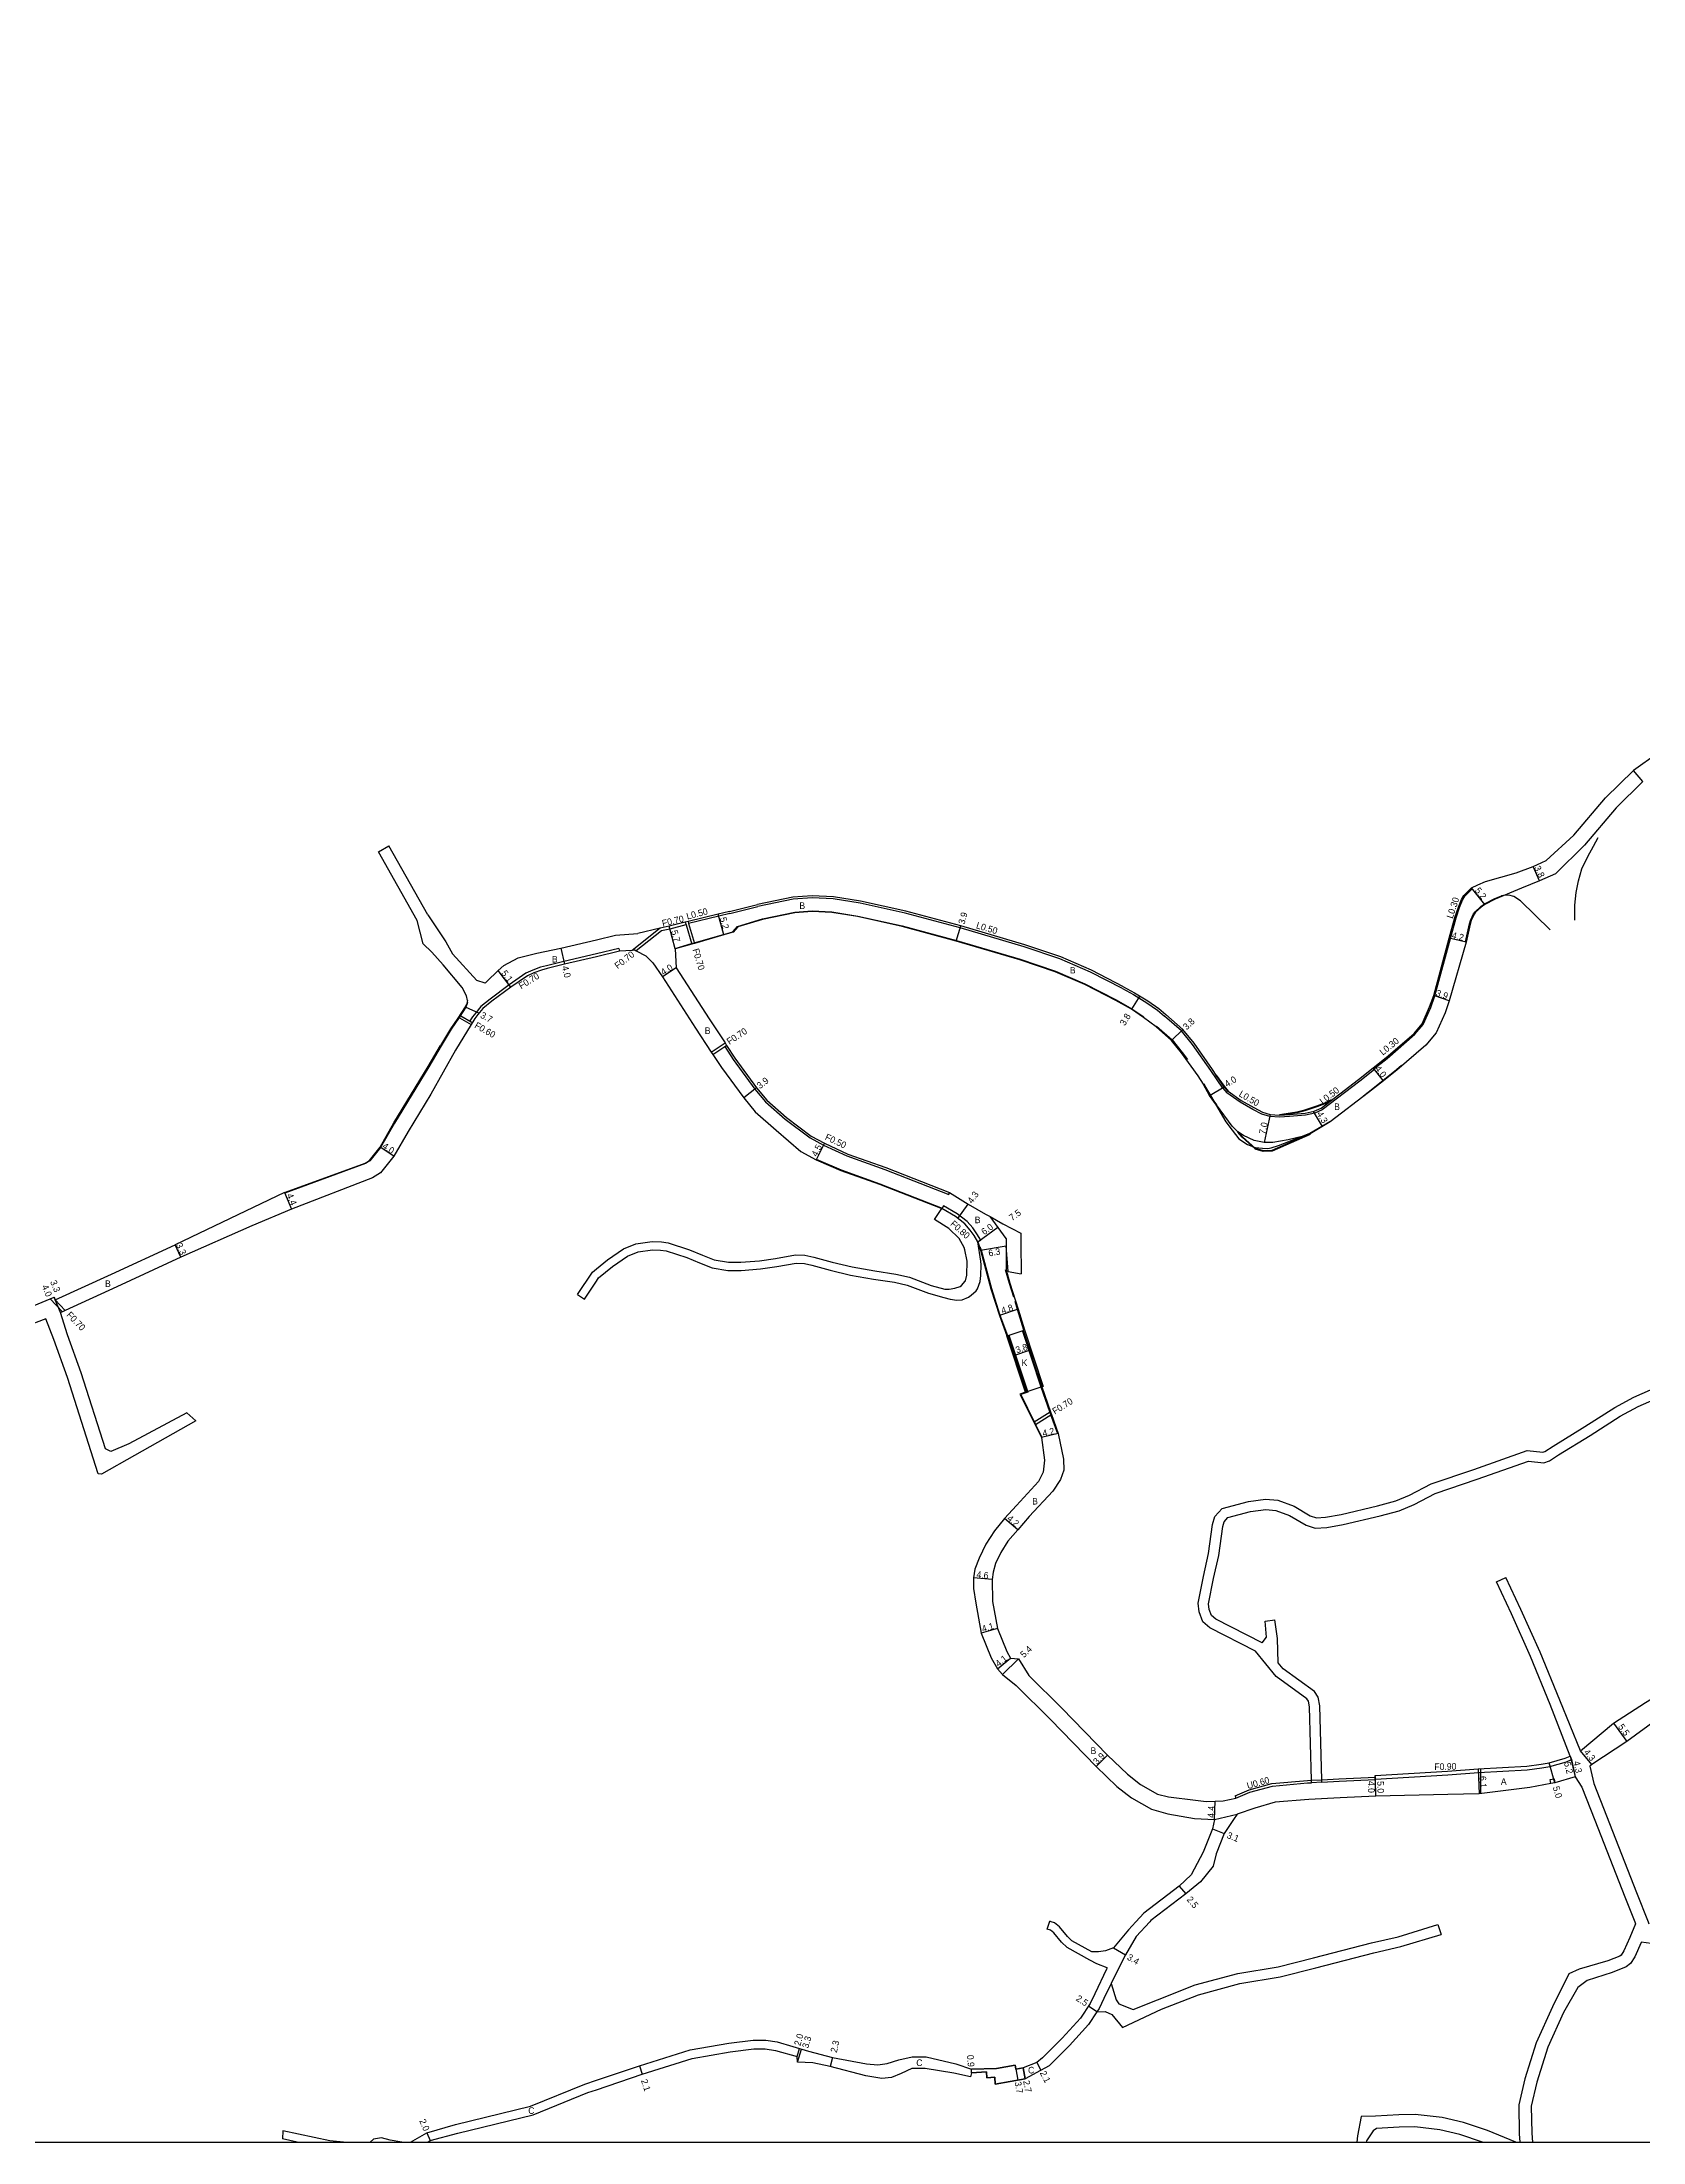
# Model space of a CAD drawing. Header units: metres. Extents: x -24000 to -21600, y -102000 to -99000.
# Drawn here: x -22817 to -22429, y -102000 to -101491 of the extents above; entities that cross this region are included whole.
import ezdxf

# ---------------------------------------------------------------- set-up
doc = ezdxf.new("R2010")
doc.units = ezdxf.units.M
doc.header["$LTSCALE"] = 2.5
for name, color, linetype in [('側溝・桝', 7, 'Continuous'), ('図郭', 7, 'Continuous'), ('幅員', 7, 'Continuous'), ('歩道・分離帯・安全施設', 7, 'Continuous'), ('舗装', 7, 'Continuous'), ('道路', 7, 'Continuous')]:
    doc.layers.add(name, color=color, linetype=linetype)
doc.styles.get("Standard").update_dxf_attribs({"font": ''})
doc.styles.get('Standard').set_extended_font_data('@MS PGothic')

msp = doc.modelspace()

# ---------------------------------------------------------------- linework, layer by layer
at = {"layer": '側溝・桝'}
for points in [[(-22554.91, -101720.4), (-22562.7, -101716.42), (-22570.1, -101713.21), (-22578.81, -101710.3), (-22594.3, -101705.65), (-22607.6, -101702.14), (-22618.53, -101699.72), (-22625.05, -101698.67), (-22630.18, -101698.41), (-22634.81, -101698.75), (-22643.32, -101700.54)], [(-22494.02, -101739.86), (-22490.83, -101737.31), (-22484.06, -101731.48), (-22482.06, -101729.14), (-22480.22, -101724.95), (-22479.22, -101722.18), (-22475.49, -101708.26), (-22474.09, -101703.28), (-22473.26, -101700.78), (-22472.54, -101698.97), (-22471.99, -101698.02), (-22470.18, -101696.22), (-22470.36, -101695.97)], [(-22660.73, -101704.97), (-22660.76, -101704.97), (-22664.65, -101705.97), (-22666.67, -101706.44)], [(-22660.93, -101704.3), (-22660.73, -101704.97), (-22659.37, -101709.65)], [(-22660.25, -101704.12), (-22660.11, -101704.6), (-22658.7, -101709.46)], [(-22650.13, -101702.22), (-22652.81, -101702.86), (-22660.11, -101704.6)], [(-22650.13, -101702.22), (-22643.32, -101700.54)], [(-22677, -101710.65), (-22682.45, -101711.96)], [(-22677, -101710.65), (-22676.83, -101711.34)], [(-22666.98, -101705.79), (-22673.81, -101711.14)], [(-22666.67, -101706.44), (-22672.79, -101711.23)], [(-22682.45, -101711.96), (-22690.33, -101713.84), (-22694.58, -101714.85), (-22695.99, -101715.24), (-22697.87, -101715.95), (-22699.55, -101716.7), (-22703.59, -101719.51), (-22708.22, -101722.94)], [(-22554.91, -101720.4), (-22552.26, -101721.84), (-22549.08, -101723.82), (-22546.46, -101725.64), (-22544.76, -101727.08)], [(-22708.22, -101722.94), (-22710.45, -101724.74), (-22711.69, -101726.24), (-22712.52, -101727.22), (-22713.13, -101728.23)], [(-22715.9, -101727.34), (-22715.66, -101727.47), (-22712.83, -101729.09)], [(-22715.58, -101726.83), (-22715.34, -101726.97), (-22712.79, -101728.42), (-22712.52, -101728.57)], [(-22530.67, -101744.57), (-22533.57, -101740.27), (-22537.99, -101733.96), (-22540.66, -101730.67), (-22544.76, -101727.08)], [(-22654.64, -101735.78), (-22651.29, -101733.59)], [(-22654.26, -101736.36), (-22651.33, -101734.45), (-22650.91, -101734.18)], [(-22651.33, -101734.45), (-22649.3, -101737.56), (-22644.05, -101744.77), (-22641.48, -101747.82), (-22636.67, -101752.06), (-22630.66, -101756.58), (-22627.4, -101758.35), (-22621.75, -101760.98), (-22612.52, -101764.27), (-22597.06, -101770.3), (-22596.84, -101769.85)], [(-22494.21, -101739.63), (-22494.02, -101739.86), (-22493.89, -101740.02), (-22497.44, -101742.85), (-22506.53, -101749.79), (-22508.33, -101750.6), (-22510.58, -101751.06), (-22512.53, -101751.27), (-22514.45, -101751.44), (-22516.87, -101751.57), (-22519.23, -101751.39), (-22521.19, -101750.82), (-22523.39, -101749.7), (-22526.42, -101747.94), (-22529.66, -101745.67)], [(-22590, -101781.8), (-22589.31, -101781.4), (-22590.25, -101779.82), (-22591.22, -101778.43), (-22592.62, -101776.88), (-22595, -101774.97), (-22598.36, -101773.03), (-22598.76, -101773.72)], [(-22590, -101781.8), (-22590.92, -101780.25), (-22591.85, -101778.93), (-22593.17, -101777.46), (-22595.46, -101775.63), (-22598.76, -101773.72)], [(-22814.87, -101795.63), (-22811.89, -101798.73)], [(-22813.65, -101795.88), (-22811.22, -101798.42)], [(-22576.45, -101825.5), (-22576.32, -101825.42), (-22572.52, -101823.04), (-22572.39, -101822.96)], [(-22576.14, -101826.13), (-22576.01, -101826.05), (-22572.28, -101823.72), (-22572.15, -101823.64)], [(-22493.64, -101912.05), (-22476.13, -101911.01), (-22468.69, -101910.42), (-22456.85, -101909.8), (-22453.33, -101909.33), (-22451.34, -101909), (-22447.37, -101907.81), (-22446.13, -101907.3)], [(-22446.47, -101906.47), (-22446.13, -101907.3)], [(-22527.65, -101916.11), (-22524.27, -101914.67), (-22518.74, -101913.12), (-22510.12, -101912.36), (-22509.15, -101912.31)], [(-22509.15, -101912.31), (-22506.65, -101912.17)], [(-22506.64, -101912.77), (-22509.14, -101912.91)], [(-22506.65, -101912.17), (-22502.5, -101911.94), (-22493.65, -101911.55)], [(-22527.65, -101916.11), (-22527.48, -101916.69)]]:
    msp.add_lwpolyline(points, dxfattribs=at)
at = {"layer": '側溝・桝', "flags": 128}
msp.add_lwpolyline([(-22530.67, -101744.57), (-22529.66, -101745.67)], dxfattribs=at)
at = {"layer": '側溝・桝'}
msp.add_lwpolyline([(-22450.16, -101912.92), (-22451.14, -101913.09), (-22451.3, -101912.11), (-22450.32, -101911.94)], close=True, dxfattribs=at)
at = {"layer": '図郭'}
msp.add_lwpolyline([(-23200, -102000), (-22400, -102000), (-22400, -101400), (-23200, -101400)], close=True, dxfattribs=at)
at = {"layer": '幅員'}
for points in [[(-22428.8, -101670.23), (-22431.07, -101667.57)], [(-22453.85, -101694.29), (-22455.44, -101690.84)], [(-22467.09, -101700.02), (-22470.36, -101695.97)], [(-22663.33, -101710.79), (-22664.81, -101705.29)], [(-22651.61, -101707.4), (-22652.93, -101702.37)], [(-22595.24, -101708.91), (-22594.16, -101705.17)], [(-22691.1, -101710.63), (-22690.17, -101714.52)], [(-22471.68, -101709.12), (-22475.77, -101708.18)], [(-22663.12, -101715.39), (-22666.47, -101717.59)], [(-22703.18, -101720.08), (-22706.28, -101716.02)], [(-22714.25, -101724.79), (-22710.91, -101726.39)], [(-22550.78, -101722.18), (-22552.77, -101725.41)], [(-22475.81, -101723.34), (-22479.51, -101722.09)], [(-22543.04, -101732.95), (-22540.3, -101730.32)], [(-22491.71, -101742.75), (-22494.21, -101739.63)], [(-22643.66, -101744.46), (-22646.73, -101746.86)], [(-22530.28, -101744.26), (-22533.71, -101746.33)], [(-22519.14, -101750.89), (-22520.65, -101757.73)], [(-22508.71, -101750.16), (-22506.56, -101753.86)], [(-22731.59, -101761.06), (-22734.9, -101758.81)], [(-22627.18, -101757.91), (-22629.23, -101761.91)], [(-22758.06, -101769.84), (-22756.36, -101773.9)], [(-22594.85, -101776.13), (-22592.35, -101772.63)], [(-22590, -101781.8), (-22585.17, -101778.25)], [(-22783.17, -101785.51), (-22784.54, -101782.5)], [(-22589.34, -101783.85), (-22583.14, -101782.74)], [(-22812.38, -101798.93), (-22813.92, -101795.24)], [(-22812.38, -101798.93), (-22813.65, -101795.88)], [(-22580.22, -101798.13), (-22584.78, -101799.65)], [(-22581.06, -101809.28), (-22577.45, -101808.08)], [(-22570.52, -101828.28), (-22574.61, -101829.24)], [(-22580.35, -101851.59), (-22583.52, -101848.84)], [(-22586.52, -101863.67), (-22591.1, -101863.25)], [(-22585.25, -101875.5), (-22589.19, -101876.64)], [(-22585.26, -101885.26), (-22582.08, -101882.68)], [(-22584.05, -101886.64), (-22580.15, -101882.9)], [(-22435.93, -101898.44), (-22432.69, -101902.89)], [(-22561.3, -101908.97), (-22558.55, -101906.21)], [(-22450.16, -101912.92), (-22451.55, -101908.12)], [(-22446.47, -101906.47), (-22445.22, -101911.51)], [(-22446.13, -101907.3), (-22445.22, -101911.51)], [(-22441.2, -101908.47), (-22443.95, -101905.16)], [(-22493.53, -101916.15), (-22493.67, -101911.15)], [(-22493.53, -101916.15), (-22493.64, -101912.15)], [(-22468.75, -101909.52), (-22468.49, -101915.61)], [(-22532.66, -101921.81), (-22532.48, -101917.41)], [(-22533.17, -101924.05), (-22530.29, -101925.19)], [(-22541.21, -101937.96), (-22539.62, -101939.88)], [(-22557.14, -101952.92), (-22554.2, -101954.63)], [(-22561.13, -101968.41), (-22563.22, -101967.04)], [(-22633.8, -101979.28), (-22633.23, -101977.33)], [(-22633.71, -101980.63), (-22632.78, -101977.46)], [(-22625.26, -101979.49), (-22625.77, -101981.73)], [(-22672.02, -101981.56), (-22671.36, -101983.56)], [(-22591.51, -101983.23), (-22591.58, -101982.33)], [(-22580.96, -101981.34), (-22580.28, -101984.98)], [(-22578.52, -101984.65), (-22579.01, -101981.99)], [(-22575.69, -101980.76), (-22574.71, -101982.61)], [(-22723.54, -101997.8), (-22722.77, -101999.64)]]:
    msp.add_lwpolyline(points, dxfattribs=at)
at = {"layer": '歩道・分離帯・安全施設'}
for points in [[(-22445.32, -101703.82), (-22445.33, -101700.19), (-22444.99, -101697.1), (-22444.44, -101694.28), (-22443.58, -101691.35), (-22442.15, -101688.41), (-22440.79, -101685.86), (-22439.62, -101683.79)], [(-22471.83, -101709.09), (-22470.83, -101704.72), (-22470.57, -101703.88), (-22469.85, -101702.25), (-22469.48, -101701.77), (-22468.1, -101700.52), (-22467.17, -101699.89), (-22464.67, -101698.56), (-22463.11, -101697.91)], [(-22451.26, -101706.16), (-22458.47, -101699.16), (-22460.14, -101698.1), (-22461.32, -101697.79), (-22462.58, -101697.82), (-22463.11, -101697.91)], [(-22663.37, -101710.65), (-22659.42, -101709.51), (-22658.74, -101709.31), (-22651.64, -101707.26), (-22649.4, -101706.61), (-22648.3, -101705.32), (-22642.2, -101703.52), (-22634.37, -101701.88), (-22630.14, -101701.57), (-22625.37, -101701.81), (-22619.13, -101702.81), (-22608.35, -101705.21), (-22595.2, -101708.77), (-22579.76, -101713.3), (-22571.22, -101716.16), (-22564.04, -101719.27), (-22556.46, -101723.14), (-22552.69, -101725.28), (-22549.77, -101727.27)], [(-22713.71, -101723.77), (-22713.84, -101724.28), (-22714.12, -101724.87), (-22715.92, -101727.64), (-22717.66, -101730.22), (-22720.12, -101734.27)], [(-22546.72, -101729.55), (-22542.93, -101732.85), (-22540.5, -101735.87), (-22539.23, -101737.63)], [(-22720.12, -101734.27), (-22723.08, -101739.35), (-22731.39, -101753.05), (-22734.78, -101758.9), (-22737.36, -101762.17)], [(-22496.54, -101746.37), (-22495.38, -101745.49), (-22491.8, -101742.64), (-22488.56, -101740.05), (-22487.3, -101738.96)], [(-22535.31, -101743.48), (-22533.34, -101746.71), (-22531.28, -101750.34), (-22529.88, -101752.67), (-22528.37, -101754.69), (-22526.76, -101756.79), (-22524.69, -101758.23), (-22522.78, -101758.91), (-22521.04, -101759.12), (-22519.75, -101759.16), (-22518.88, -101758.97), (-22517.15, -101758.41), (-22512.36, -101756.6), (-22509.55, -101755.43)], [(-22509.55, -101755.43), (-22504.73, -101752.62)], [(-22737.36, -101762.17), (-22738.46, -101762.84), (-22758, -101769.98)], [(-22629.16, -101761.78), (-22623.14, -101764.36), (-22613.8, -101767.69), (-22598.69, -101773.59)], [(-22589.49, -101782.91), (-22589.2, -101783.81), (-22586.69, -101793.13), (-22584.64, -101799.6), (-22582.84, -101804.53)], [(-22581.32, -101795.17), (-22582.37, -101791.87), (-22583.28, -101788.6)], [(-22578.86, -101803.21), (-22580.36, -101798.18), (-22580.99, -101796.22)], [(-22582.51, -101804.42), (-22577.92, -101818.23)], [(-22574.65, -101816.98), (-22579.19, -101803.32)], [(-22570.66, -101828.31), (-22572.28, -101823.72), (-22572.29, -101823.69), (-22572.52, -101823.04), (-22572.53, -101823.01), (-22574.65, -101816.98)], [(-22577.92, -101818.23), (-22578.4, -101818.39), (-22579.59, -101818.79), (-22576.32, -101825.42), (-22576.31, -101825.44), (-22576.01, -101826.05), (-22576, -101826.07), (-22574.46, -101829.19), (-22574.46, -101829.2)]]:
    msp.add_lwpolyline(points, dxfattribs=at)
at = {"layer": '舗装'}
for points in [[(-22468.19, -101909.49), (-22468.16, -101915.57)], [(-22532.66, -101921.81), (-22527.12, -101920.5)], [(-22557.7, -101961.59), (-22559.44, -101965.19), (-22560.63, -101967.63), (-22561.13, -101968.41)]]:
    msp.add_lwpolyline(points, dxfattribs=at)
at = {"layer": '道路'}
for points in [[(-22421.57, -101661.09), (-22425.19, -101663.36), (-22431.07, -101667.57)], [(-22529.33, -101745.29), (-22526.15, -101747.52), (-22523.15, -101749.26), (-22521, -101750.35), (-22519.14, -101750.89), (-22516.87, -101751.07), (-22514.48, -101750.94), (-22512.58, -101750.78), (-22510.66, -101750.56), (-22508.48, -101750.12), (-22506.79, -101749.35), (-22497.75, -101742.46), (-22494.21, -101739.63), (-22491.02, -101737.08), (-22484.27, -101731.27), (-22482.32, -101728.98), (-22480.5, -101724.83), (-22479.51, -101722.09), (-22475.77, -101708.18), (-22474.38, -101703.19), (-22473.54, -101700.68), (-22472.81, -101698.84), (-22472.23, -101697.84), (-22470.36, -101695.97), (-22468.83, -101695.27), (-22466.98, -101694.48), (-22459.5, -101692.36), (-22455.44, -101690.84), (-22452.28, -101689.36), (-22445.54, -101683.23), (-22437.86, -101674.18), (-22431.07, -101667.57)], [(-22428.8, -101670.23), (-22435.29, -101676.56), (-22442.96, -101685.61), (-22450.03, -101692.62), (-22453.85, -101694.29), (-22458.24, -101696.04), (-22464.6, -101698.69), (-22467.09, -101700.02), (-22468.01, -101700.64), (-22469.37, -101701.87), (-22469.72, -101702.32), (-22470.43, -101703.93), (-22470.69, -101704.76), (-22471.68, -101709.12), (-22475.81, -101723.34), (-22476.75, -101726.26), (-22478.9, -101731.13), (-22481.43, -101734.1), (-22488.46, -101740.16), (-22491.71, -101742.75), (-22495.29, -101745.61), (-22504.64, -101752.74), (-22509.49, -101755.57), (-22511.38, -101756.22), (-22514.81, -101757.07), (-22518.48, -101757.73), (-22520.65, -101757.73), (-22523, -101757.22), (-22525.61, -101756), (-22526.99, -101755.13), (-22528.37, -101753.75), (-22532.16, -101748.56)], [(-22735.29, -101687.23), (-22732.74, -101685.8)], [(-22725.87, -101703.92), (-22735.29, -101687.23)], [(-22723.32, -101702.5), (-22732.74, -101685.8)], [(-22650.24, -101701.73), (-22643.42, -101700.05)], [(-22554.68, -101719.96), (-22562.49, -101715.97), (-22569.92, -101712.74), (-22578.66, -101709.82), (-22594.16, -101705.17), (-22607.48, -101701.66), (-22618.44, -101699.23), (-22624.99, -101698.18), (-22630.18, -101697.91), (-22634.88, -101698.26), (-22643.42, -101700.05)], [(-22713.73, -101723.26), (-22713.97, -101722.17), (-22715.01, -101720.14), (-22719.57, -101714.63), (-22722.33, -101711.58), (-22724.43, -101709.55), (-22725.87, -101703.92)], [(-22723.32, -101702.5), (-22718.95, -101709.06), (-22717.34, -101711.96), (-22711.44, -101718.44)], [(-22650.24, -101701.73), (-22652.93, -101702.37), (-22660.25, -101704.12), (-22660.93, -101704.3), (-22664.81, -101705.29), (-22666.98, -101705.79), (-22672.43, -101707.05)], [(-22535.35, -101743.61), (-22536.59, -101741.56), (-22540.62, -101735.96), (-22543.04, -101732.95), (-22546.81, -101729.66), (-22549.85, -101727.4), (-22552.77, -101725.41), (-22556.54, -101723.27), (-22564.11, -101719.41), (-22571.28, -101716.3), (-22579.81, -101713.45), (-22595.24, -101708.91), (-22608.38, -101705.35), (-22619.15, -101702.96), (-22625.39, -101701.96), (-22630.14, -101701.72), (-22634.35, -101702.03), (-22642.17, -101703.67), (-22648.22, -101705.46), (-22649.31, -101706.74), (-22651.61, -101707.4), (-22658.7, -101709.46), (-22659.37, -101709.65), (-22663.33, -101710.79)], [(-22709.42, -101719.12), (-22709.03, -101718.67), (-22706.28, -101716.02), (-22704.93, -101714.83), (-22701.43, -101712.91), (-22696.88, -101711.83), (-22691.1, -101710.63), (-22682.45, -101708.56)], [(-22682.45, -101708.56), (-22677.85, -101707.47), (-22672.43, -101707.05)], [(-22682.45, -101712.68), (-22690.17, -101714.52), (-22694.4, -101715.53), (-22695.78, -101715.91), (-22697.61, -101716.6), (-22699.2, -101717.31), (-22703.18, -101720.08), (-22707.8, -101723.49)], [(-22676.83, -101711.34), (-22682.45, -101712.68)], [(-22673.06, -101711.09), (-22673.3, -101711.11), (-22673.81, -101711.14), (-22676.83, -101711.34)], [(-22673.06, -101711.09), (-22672.79, -101711.23), (-22670.5, -101712.44), (-22668.75, -101714.15), (-22666.47, -101717.59), (-22658.42, -101729.99), (-22654.64, -101735.78), (-22654.26, -101736.36), (-22652.18, -101739.55), (-22646.73, -101746.86), (-22643.98, -101750.28), (-22638.93, -101754.73), (-22632.93, -101759.87), (-22629.23, -101761.91), (-22623.19, -101764.5), (-22613.85, -101767.83), (-22598.76, -101773.72)], [(-22663.33, -101710.79), (-22663.12, -101715.39)], [(-22663.12, -101715.39), (-22655.11, -101727.74), (-22651.29, -101733.59), (-22650.91, -101734.18), (-22648.89, -101737.27), (-22643.66, -101744.46), (-22641.12, -101747.47), (-22636.35, -101751.67), (-22630.39, -101756.16), (-22627.18, -101757.91), (-22621.56, -101760.52), (-22612.34, -101763.8), (-22596.84, -101769.85), (-22592.35, -101772.63)], [(-22709.42, -101719.12), (-22711.44, -101718.44)], [(-22554.68, -101719.96), (-22552.01, -101721.41), (-22548.8, -101723.4), (-22546.15, -101725.24), (-22544.43, -101726.7)], [(-22707.8, -101723.49), (-22709.95, -101725.24), (-22711.16, -101726.69), (-22711.95, -101727.63), (-22716.64, -101735.34), (-22722.59, -101745.96)], [(-22713.73, -101723.26), (-22713.98, -101724.23), (-22714.25, -101724.79), (-22716.04, -101727.55), (-22717.79, -101730.14), (-22720.25, -101734.19)], [(-22532.21, -101741.4), (-22533.15, -101739.99), (-22537.59, -101733.66), (-22540.3, -101730.32), (-22544.43, -101726.7)], [(-22758.06, -101769.84), (-22738.53, -101762.7), (-22737.46, -101762.05), (-22734.9, -101758.81), (-22731.52, -101752.97), (-22723.21, -101739.27), (-22720.25, -101734.19)], [(-22722.59, -101745.96), (-22728.09, -101755.02), (-22731.59, -101761.06), (-22734.76, -101765.09), (-22736.76, -101766.31), (-22756.36, -101773.9), (-22765.94, -101777.91), (-22783.17, -101785.51), (-22798.69, -101792.67), (-22811.22, -101798.42), (-22811.89, -101798.73), (-22812.38, -101798.93)], [(-22532.16, -101748.56), (-22533.33, -101746.96), (-22535.35, -101743.61)], [(-22530.28, -101744.26), (-22532.21, -101741.4)], [(-22758.06, -101769.84), (-22784.54, -101782.5)], [(-22682.45, -101788.36), (-22679.75, -101786.15), (-22675.86, -101783.52), (-22672.87, -101782.26), (-22668.93, -101781.7), (-22666.72, -101781.81), (-22665.06, -101782.04), (-22659.88, -101783.74), (-22656.77, -101785.06), (-22653.9, -101786.13), (-22650.44, -101786.74), (-22647.42, -101786.71), (-22642.91, -101786.36), (-22639.06, -101785.81), (-22634.21, -101784.94), (-22631.91, -101785.05), (-22629.75, -101785.5), (-22625.3, -101786.74), (-22620.46, -101787.88), (-22614.99, -101788.83), (-22609.87, -101789.64), (-22606.56, -101790.38), (-22601.3, -101792.35), (-22598.04, -101793.28), (-22596.99, -101793.24), (-22595.59, -101793.06), (-22594.3, -101792.62), (-22593.96, -101792.4), (-22593.07, -101791.33), (-22593.04, -101791.26), (-22592.66, -101789.86), (-22592.64, -101789.72), (-22592.61, -101786.6), (-22592.62, -101786.5), (-22593.18, -101783.7), (-22593.36, -101783.18), (-22594.54, -101781.01), (-22597.07, -101778.59), (-22600.5, -101776.35), (-22598.76, -101773.72)], [(-22592.35, -101772.63), (-22588.12, -101775.09), (-22587.05, -101775.68)], [(-22583.14, -101781.02), (-22587.05, -101775.68)], [(-22587.05, -101775.68), (-22583.92, -101777.41)], [(-22682.45, -101791.31), (-22681.94, -101790.53), (-22678.56, -101787.75), (-22674.91, -101785.29), (-22672.33, -101784.2), (-22668.84, -101783.7), (-22666.92, -101783.8), (-22665.52, -101784), (-22660.58, -101785.61), (-22657.51, -101786.91), (-22654.42, -101788.07), (-22650.61, -101788.74), (-22647.34, -101788.71), (-22642.69, -101788.35), (-22638.73, -101787.79), (-22634.08, -101786.95), (-22632.01, -101787.05), (-22630.28, -101787.43), (-22625.8, -101788.67), (-22620.87, -101789.84), (-22615.33, -101790.8), (-22610.24, -101791.6), (-22607.13, -101792.31), (-22601.93, -101794.25), (-22598.28, -101795.29), (-22596.69, -101795.68), (-22595.07, -101795.91), (-22593.77, -101795.84), (-22592.3, -101795.19), (-22591.59, -101794.7), (-22590.43, -101793.65), (-22590.09, -101793.15), (-22589.47, -101791.4), (-22589.25, -101789.96), (-22589.23, -101787.34), (-22589.29, -101786.5), (-22590, -101781.8)], [(-22590, -101781.8), (-22589.34, -101783.85), (-22586.83, -101793.18), (-22584.78, -101799.65), (-22582.99, -101804.58)], [(-22583.92, -101777.41), (-22579.61, -101779.68), (-22579.59, -101782.11), (-22579.54, -101789.56)], [(-22583.14, -101781.02), (-22583.14, -101782.74)], [(-22819.72, -101797.66), (-22814.87, -101795.63), (-22813.92, -101795.24), (-22813.65, -101795.88), (-22799.97, -101789.62), (-22784.54, -101782.5)], [(-22582.66, -101788.99), (-22583.14, -101782.74)], [(-22583.14, -101782.74), (-22583.13, -101788.58)], [(-22687.01, -101794.58), (-22683.44, -101789.17), (-22682.45, -101788.36)], [(-22685.34, -101795.68), (-22682.45, -101791.31)], [(-22583.13, -101788.58), (-22582.22, -101791.82), (-22580.22, -101798.13), (-22578.71, -101803.16)], [(-22582.66, -101788.99), (-22579.54, -101789.56)], [(-22687.01, -101794.58), (-22685.34, -101795.68)], [(-22815.88, -101800.47), (-22818.25, -101801.38), (-22824.33, -101803.73), (-22828.21, -101804.99), (-22832.53, -101805.87), (-22837.23, -101806.35), (-22845.9, -101806.77), (-22846.63, -101806.84), (-22848.71, -101807.05), (-22858.15, -101807.61), (-22869.33, -101808.21)], [(-22779.53, -101825.15), (-22794.42, -101833.55), (-22802.38, -101838.15), (-22803.24, -101837.99), (-22810.65, -101814.65), (-22813.97, -101805.46), (-22815.88, -101800.47)], [(-22781.69, -101823.23), (-22795.79, -101830.73), (-22800.13, -101832.64), (-22801.47, -101832), (-22807.33, -101813.52), (-22810.66, -101804.32), (-22812.38, -101798.93)], [(-22582.99, -101804.58), (-22582.84, -101804.53), (-22582.65, -101804.47), (-22578.11, -101818.13), (-22578.44, -101818.25), (-22579.81, -101818.7), (-22576.45, -101825.5), (-22576.14, -101826.13), (-22574.61, -101829.24), (-22573.83, -101834.73), (-22574.2, -101837.66), (-22575.28, -101839.86), (-22580.64, -101845.67), (-22583.52, -101848.84), (-22586.01, -101851.87), (-22588.05, -101855.09), (-22589.65, -101858.47), (-22590.77, -101861.15), (-22591.1, -101863.25), (-22591.04, -101865.8), (-22590.52, -101869.37), (-22589.19, -101876.64), (-22586.79, -101882.63), (-22585.26, -101885.26), (-22584.05, -101886.64), (-22580.74, -101889.35), (-22572.43, -101897.59), (-22561.3, -101908.97), (-22556.33, -101913.81), (-22552.77, -101916.59), (-22547.91, -101919.35), (-22543.96, -101920.42), (-22537.53, -101921.55), (-22532.66, -101921.81)], [(-22582.65, -101804.47), (-22579.05, -101803.27), (-22574.51, -101816.94), (-22578.11, -101818.13), (-22582.65, -101804.47)], [(-22578.71, -101803.16), (-22578.86, -101803.21), (-22579.05, -101803.27), (-22574.51, -101816.94)], [(-22574.51, -101816.94), (-22572.39, -101822.96), (-22572.15, -101823.64), (-22570.52, -101828.28), (-22569.21, -101834.51), (-22569.13, -101837.1), (-22570.01, -101839.4), (-22571.87, -101842.2), (-22577.58, -101848.4), (-22580.35, -101851.59), (-22582.71, -101854.32), (-22584.45, -101857.07), (-22585.73, -101859.78), (-22586.3, -101861.87), (-22586.52, -101863.67), (-22586.43, -101868.97), (-22585.25, -101875.5), (-22582.99, -101881.09), (-22582.08, -101882.68), (-22580.15, -101882.9), (-22577.67, -101886.9), (-22569.66, -101894.85), (-22558.55, -101906.21), (-22553.76, -101910.86), (-22550.59, -101913.33), (-22546.47, -101915.68), (-22543.76, -101916.31), (-22537.25, -101917.17), (-22534.71, -101917.44)], [(-22509.14, -101912.91), (-22509.15, -101912.31), (-22509.61, -101894.53), (-22509.87, -101893.13), (-22510.27, -101892.56), (-22517.74, -101887.13), (-22522.72, -101880.99), (-22533.76, -101875.37), (-22535.45, -101873.87), (-22536.4, -101871.49), (-22536.6, -101869.4), (-22535.32, -101862.91), (-22534.07, -101857.36), (-22533.13, -101850.28), (-22532.56, -101848.41), (-22530.81, -101846.42), (-22524.42, -101844.73), (-22520.25, -101844.16), (-22517.26, -101844.44), (-22513.36, -101845.88), (-22509.43, -101848.18), (-22507.92, -101848.66), (-22505.72, -101848.51), (-22501.99, -101847.9), (-22493.12, -101845.75), (-22488.7, -101844.61), (-22485.36, -101843.19), (-22480.16, -101840.47), (-22469.78, -101836.95), (-22456.87, -101832.38), (-22453.08, -101832.81), (-22452.62, -101832.65), (-22450.58, -101831.31), (-22442.92, -101826.59), (-22435.58, -101821.94), (-22431.05, -101819.43), (-22420.17, -101814.68)], [(-22521.12, -101879.01), (-22532.34, -101873.28), (-22533.35, -101872.39), (-22533.95, -101870.89), (-22534.08, -101869.53), (-22532.87, -101863.43), (-22531.61, -101857.8), (-22530.67, -101850.81), (-22530.33, -101849.65), (-22529.44, -101848.64), (-22523.93, -101847.19), (-22520.19, -101846.68), (-22517.82, -101846.9), (-22514.44, -101848.15), (-22510.45, -101850.49), (-22508.22, -101851.18), (-22505.43, -101851), (-22501.49, -101850.35), (-22492.52, -101848.18), (-22487.89, -101846.99), (-22484.28, -101845.45), (-22479.17, -101842.77), (-22468.97, -101839.32), (-22456.58, -101834.93), (-22452.79, -101835.36), (-22451.49, -101834.9), (-22449.24, -101833.42), (-22441.61, -101828.72), (-22434.31, -101824.09), (-22429.95, -101821.68), (-22418.92, -101816.87)], [(-22781.69, -101823.23), (-22779.53, -101825.15)], [(-22464.29, -101864.21), (-22462.03, -101863.15)], [(-22443.95, -101905.16), (-22448.99, -101892.88), (-22453.75, -101881.29), (-22458.39, -101870.93), (-22462.03, -101863.15)], [(-22446.47, -101906.47), (-22451.26, -101893.93), (-22456.05, -101882.27), (-22460.66, -101871.99), (-22464.29, -101864.21)], [(-22520.33, -101873.78), (-22518.02, -101873.46)], [(-22517.21, -101883.82), (-22517.38, -101877.95), (-22518.02, -101873.46)], [(-22443.95, -101905.16), (-22435.93, -101898.44), (-22428.15, -101893.47), (-22419.63, -101888.17), (-22408.47, -101875.27), (-22407.85, -101874.61), (-22407.56, -101874.3), (-22406.48, -101873.13), (-22406.04, -101873.55)], [(-22521.12, -101879.01), (-22520.02, -101877.66), (-22520.33, -101873.78)], [(-22402.85, -101876.57), (-22403.14, -101876.88), (-22404.77, -101878.64), (-22416.51, -101891.82), (-22416.84, -101891.44), (-22425.49, -101897.7), (-22432.69, -101902.89), (-22441.2, -101908.47), (-22441.66, -101908.86)], [(-22506.64, -101912.77), (-22506.65, -101912.17), (-22507.12, -101894.27), (-22507.51, -101892.16), (-22508.45, -101890.79), (-22516.01, -101885.3), (-22517.21, -101883.82)], [(-22506.64, -101912.77), (-22502.47, -101912.54), (-22493.64, -101912.15), (-22493.64, -101912.05), (-22493.65, -101911.55), (-22493.67, -101911.15), (-22476.19, -101910.11), (-22468.75, -101909.52), (-22456.93, -101908.9), (-22453.46, -101908.43), (-22451.55, -101908.12), (-22447.67, -101906.96), (-22446.47, -101906.47)], [(-22441.66, -101908.86), (-22440.73, -101913.12), (-22437.62, -101920.92), (-22430.37, -101939.52), (-22427.57, -101946.61), (-22427.36, -101947.14)], [(-22530.51, -101917.28), (-22527.48, -101916.69), (-22524.07, -101915.23), (-22518.63, -101913.71), (-22510.08, -101912.96), (-22509.14, -101912.91)], [(-22445.22, -101911.51), (-22450.16, -101912.92), (-22451.14, -101913.09), (-22456.19, -101914.08), (-22468.49, -101915.61), (-22476.12, -101915.76), (-22493.53, -101916.15)], [(-22445.22, -101911.51), (-22443.61, -101914), (-22440.43, -101921.98), (-22433.17, -101940.6), (-22430.79, -101946.61), (-22430.6, -101947.11), (-22431.97, -101950.45), (-22433.42, -101953.63), (-22434.1, -101954.67), (-22434.43, -101954.94), (-22437.29, -101956.06), (-22444.29, -101958.13), (-22446.74, -101959.27), (-22450.73, -101967.22), (-22454.68, -101975.95), (-22457.42, -101984.66), (-22458.92, -101990.99), (-22458.77, -101997.98), (-22458.62, -102000)], [(-22493.53, -101916.15), (-22502.21, -101916.54), (-22509.8, -101916.95), (-22517.92, -101917.66), (-22522.88, -101919.05), (-22527.12, -101920.5), (-22528.01, -101921.8), (-22530.29, -101925.19), (-22532.25, -101930.13), (-22532.99, -101933.15), (-22536.04, -101936.92), (-22539.62, -101939.88), (-22548.12, -101946.34), (-22548.36, -101946.6), (-22551.62, -101950.18), (-22554.2, -101954.63), (-22556.48, -101959.07), (-22557.7, -101961.59)], [(-22534.71, -101917.44), (-22532.48, -101917.41), (-22530.51, -101917.28)], [(-22532.66, -101921.81), (-22533.17, -101924.05), (-22535.37, -101929.78), (-22538.27, -101935.26), (-22541.21, -101937.96), (-22549.81, -101944.49), (-22551.74, -101946.6), (-22553.51, -101948.53), (-22557.14, -101952.92)], [(-22573.23, -101948.38), (-22572.58, -101946.49)], [(-22558.69, -101957.77), (-22561.19, -101956.81), (-22562.9, -101955.92), (-22568.38, -101952.87), (-22569.77, -101951.59), (-22571.6, -101949.26), (-22572.38, -101948.68), (-22573.23, -101948.38)], [(-22557.14, -101952.92), (-22559.06, -101953.66), (-22560.79, -101953.93), (-22562.37, -101953.92), (-22567.2, -101951.24), (-22568.29, -101950.22), (-22570.19, -101947.81), (-22571.44, -101946.89), (-22572.26, -101946.6), (-22572.58, -101946.49)], [(-22561.13, -101968.41), (-22559.19, -101968.34), (-22557.57, -101969.1), (-22554.94, -101972.24), (-22545.48, -101967.83), (-22536.56, -101964.3), (-22526.5, -101961.59), (-22516.71, -101959.96), (-22508.08, -101957.79), (-22494, -101954.15), (-22487.48, -101952.64), (-22477.75, -101949.66)], [(-22557.7, -101961.59), (-22556.52, -101965.5), (-22555.85, -101966.53), (-22552.33, -101967.91), (-22546.45, -101965.52), (-22537.35, -101961.92), (-22527.03, -101959.14), (-22517.22, -101957.51), (-22508.69, -101955.36), (-22494.61, -101951.73), (-22488.13, -101950.23), (-22478.48, -101947.27)], [(-22478.48, -101947.27), (-22477.75, -101949.66)], [(-22429.2, -101951.59), (-22429.22, -101951.64), (-22430.78, -101955.09), (-22431.85, -101956.71), (-22432.91, -101957.57), (-22436.28, -101958.89), (-22442.34, -101960.86), (-22444.56, -101962.57), (-22448.06, -101968.6), (-22451.87, -101977.02), (-22454.53, -101985.46), (-22455.91, -101991.31), (-22455.77, -101997.85), (-22455.61, -102000)], [(-22400, -101963.49), (-22401.17, -101963.69), (-22403.81, -101963.06), (-22408.01, -101960.85), (-22418.14, -101955.05), (-22426.82, -101951.87), (-22429.2, -101951.59)], [(-22558.69, -101957.77), (-22558.81, -101958.14), (-22561.69, -101964.1), (-22562.81, -101966.4), (-22565.14, -101969.98), (-22569.59, -101974.84), (-22574.31, -101979.63), (-22575.69, -101980.76), (-22579.01, -101981.99)], [(-22561.13, -101968.41), (-22563.16, -101971.52), (-22567.78, -101976.57), (-22572.69, -101981.54), (-22574.82, -101982.67), (-22578.52, -101984.65)], [(-22682.45, -101985.03), (-22672.02, -101981.56), (-22659.73, -101977.69), (-22650.35, -101976.07), (-22644.44, -101975.29), (-22641.39, -101975.32), (-22638.61, -101975.75), (-22631.03, -101977.98), (-22625.26, -101979.49), (-22617, -101981.07), (-22614.22, -101981.3), (-22611.98, -101980.98), (-22609.19, -101980.11), (-22605.93, -101979.39), (-22602.54, -101979.35), (-22595.36, -101981.03), (-22591.58, -101982.33)], [(-22682.45, -101987.33), (-22671.36, -101983.56), (-22659.26, -101979.74), (-22650.04, -101978.14), (-22644.32, -101977.4), (-22641.56, -101977.42), (-22639.07, -101977.8), (-22633.8, -101979.28)], [(-22630, -101980.84), (-22633.71, -101980.63), (-22633.8, -101979.28)], [(-22727.49, -102000), (-22723.54, -101997.8), (-22716.59, -101995.73), (-22698.47, -101991.34), (-22685.28, -101985.97), (-22682.45, -101985.03)], [(-22610.92, -101984.35), (-22613.26, -101984.57), (-22617.13, -101984), (-22625.77, -101981.73), (-22630, -101980.84)], [(-22591.51, -101983.23), (-22591.82, -101984.17), (-22595.85, -101983.28), (-22602.75, -101982.15), (-22605.97, -101982.18), (-22608.57, -101983.4), (-22610.92, -101984.35)], [(-22591.58, -101982.33), (-22585.49, -101982.19), (-22580.96, -101981.34), (-22580.78, -101982.32), (-22579.01, -101981.99), (-22578.52, -101984.65), (-22585.79, -101986.01), (-22585.92, -101984.31), (-22587.81, -101984.45), (-22587.92, -101982.96), (-22591.51, -101983.23), (-22591.58, -101982.33)], [(-22579.01, -101981.99), (-22580.78, -101982.32), (-22580.96, -101981.34), (-22585.49, -101982.19), (-22591.58, -101982.33)], [(-22579.01, -101981.99), (-22580.78, -101982.32), (-22580.96, -101981.34), (-22585.49, -101982.19), (-22591.58, -101982.33)], [(-22591.51, -101983.23), (-22587.92, -101982.96), (-22587.81, -101984.45), (-22585.92, -101984.31), (-22585.79, -101986.01), (-22578.52, -101984.65)], [(-22591.51, -101983.23), (-22587.92, -101982.96), (-22587.81, -101984.45), (-22585.92, -101984.31), (-22585.79, -101986.01), (-22578.52, -101984.65)], [(-22723.34, -102000), (-22722.77, -101999.64), (-22716.02, -101997.85), (-22697.8, -101993.44), (-22684.52, -101988.04), (-22682.45, -101987.33)], [(-22459.63, -102000), (-22466.51, -101997.23), (-22472.33, -101995.29), (-22477.48, -101994.09), (-22483.99, -101993.3), (-22487.99, -101993.4), (-22493.63, -101993.77), (-22497.09, -101993.81), (-22498.01, -101998.49), (-22498.19, -102000)], [(-22758.47, -101997.27), (-22758.52, -101999.25)], [(-22754.99, -102000), (-22758.52, -101999.25)], [(-22743.72, -102000), (-22747.09, -101999.7), (-22758.47, -101997.27)], [(-22729.6, -102000), (-22732.46, -101999.59), (-22734.58, -101998.97), (-22736.47, -101999.32), (-22737.31, -102000)], [(-22493.42, -101996.76), (-22494.2, -101997.3), (-22495.84, -101999.73), (-22495.88, -102000)], [(-22467.7, -102000), (-22473.15, -101998.18), (-22478, -101997.05), (-22484.13, -101996.3), (-22487.86, -101996.4), (-22493.42, -101996.76)]]:
    msp.add_lwpolyline(points, dxfattribs=at)
at = {"layer": '道路', "lineweight": 50}
for points in [[(-22535.35, -101743.61), (-22533.86, -101746.26), (-22532.16, -101748.56)], [(-22532.21, -101741.4), (-22530.29, -101744.07), (-22529.33, -101745.29)], [(-22504.28, -101747.44), (-22505.91, -101748.24), (-22507.82, -101748.96), (-22510.72, -101749.95), (-22512.68, -101750.43), (-22516.87, -101751.07)], [(-22526.99, -101755.13), (-22525.95, -101756.3), (-22522.76, -101759.16), (-22520.89, -101759.72), (-22518.66, -101759.62), (-22509.49, -101755.57)]]:
    msp.add_lwpolyline(points, dxfattribs=at)
at = {"layer": '道路', "flags": 128}
msp.add_lwpolyline([(-22530.28, -101744.26), (-22529.33, -101745.29)], dxfattribs=at)
at = {"layer": '道路'}
for points in [[(-22578.44, -101818.25), (-22582.99, -101804.58), (-22582.65, -101804.47), (-22578.11, -101818.13)], [(-22574.51, -101816.94), (-22579.05, -101803.27), (-22578.71, -101803.16), (-22574.17, -101816.83)]]:
    msp.add_lwpolyline(points, close=True, dxfattribs=at)

# ---------------------------------------------------------------- texts
at = {"layer": '側溝・桝'}
for s, rotation, p in [('L0.30', 71.6268, (-22474.94, -101703.56)), ('F0.70', 13.0444, (-22666.36, -101705.39)), ('L0.50', 14.3615, (-22660.42, -101703.68)), ('L0.50', 343.2842, (-22590.55, -101705.75)), ('F0.70', 286.2034, (-22659.18, -101710.94)), ('F0.70', 38.0738, (-22677.29, -101715.73)), ('F0.70', 31.3955, (-22700.69, -101720.59)), ('F0.60', 330.3369, (-22712.16, -101729.81)), ('F0.70', 33.1419, (-22650.22, -101734.06)), ('L0.30', 38.6035, (-22491.85, -101736.67)), ('L0.50', 329.8551, (-22526.9, -101746.39)), ('L0.50', 37.3354, (-22506.42, -101748.56)), ('F0.50', 335.0853, (-22627.21, -101756.96)), ('F0.80', 318.4271, (-22596.82, -101777.65)), ('F0.70', 313.7992, (-22811.02, -101799.63)), ('F0.70', 32.0341, (-22571.33, -101823.7)), ('F0.90', 1.2683, (-22479.35, -101909.85)), ('U0.60', 15.6208, (-22524.55, -101914.48))]:
    msp.add_text(s, height=1.6, rotation=rotation, dxfattribs=at).set_placement(p)
at = {"layer": '幅員'}
for s, rotation, p in [('3.8', 294.84, (-22455.22, -101691.07)), ('5.2', 308.8752, (-22469.65, -101696.68)), ('5.2', 284.6983, (-22652.57, -101703.31)), ('3.9', 73.9117, (-22593.27, -101704.96)), ('5.7', 285.0991, (-22664.39, -101706.47)), ('4.2', 347.0361, (-22475.26, -101708.19)), ('4.0', 283.4275, (-22690.85, -101715.09)), ('4.0', 33.3167, (-22666.19, -101717.28)), ('5.1', 307.3816, (-22705.62, -101716.72)), ('3.9', 341.3354, (-22479.14, -101722.11)), ('3.7', 330.8718, (-22710.75, -101727.34)), ('3.8', 58.3123, (-22554.38, -101729.54)), ('3.8', 43.8317, (-22539.38, -101730.55)), ('4.0', 308.6071, (-22493.88, -101739.88)), ('3.9', 38.0382, (-22642.81, -101744.81)), ('4.0', 31.0945, (-22529.62, -101744.36)), ('4.3', 300, (-22507.93, -101750.73)), ('7.0', 77.5186, (-22520.34, -101755.85)), ('4.0', 325.8778, (-22734.52, -101758.95)), ('4.5', 62.8336, (-22629.02, -101761.29)), ('4.4', 292.734, (-22757.6, -101770.45)), ('4.3', 54.4668, (-22591.38, -101772.65)), ('7.5', 35.855, (-22581.71, -101776.8)), ('6.0', 36, (-22588.46, -101780.22)), ('3.3', 294.4525, (-22784.43, -101782.51)), ('6.3', 10.1209, (-22587.3, -101785.35)), ('3.3', 292.6416, (-22814.89, -101791.49)), ('4.0', 292.6416, (-22816.92, -101792.59)), ('4.8', 18.3368, (-22584.05, -101799.3)), ('3.8', 18.384, (-22580.55, -101808.84)), ('4.2', 13.1936, (-22574.14, -101829.03)), ('4.2', 319.0886, (-22583.08, -101849.09)), ('4.6', 354.7551, (-22590.4, -101863.21)), ('4.1', 16.1134, (-22588.79, -101876.42)), ('4.1', 39.0377, (-22584.98, -101884.9)), ('5.4', 43.765, (-22578.81, -101882.72)), ('5.5', 306.0312, (-22434.93, -101899.38)), ('3.9', 45.1039, (-22561.12, -101908.65)), ('5.2', 283.8665, (-22447.95, -101908.07)), ('4.3', 282, (-22445.68, -101907.82)), ('4.3', 309.757, (-22443.26, -101905.59)), ('4.0', 271.6129, (-22495.49, -101912.49)), ('5.0', 271.6129, (-22493.21, -101912.55)), ('6.1', 272.4781, (-22468.42, -101911.31)), ('5.0', 286.0929, (-22450.68, -101914.01)), ('4.4', 87.6304, (-22532.72, -101921.46)), ('3.1', 338.4089, (-22529.79, -101926.25)), ('2.5', 309.6888, (-22539.5, -101941.28)), ('3.4', 329.8588, (-22554, -101955.67)), ('2.5', 326.9082, (-22566.38, -101965.59)), ('2.0', 74, (-22633.05, -101976.81)), ('3.3', 74, (-22631.11, -101977.41)), ('2.3', 77.1375, (-22624.2, -101978.45)), ('0.9', 274.5484, (-22592.65, -101978.95)), ('2.1', 288.3854, (-22671.69, -101985.09)), ('3.7', 280.5772, (-22581.11, -101985.5)), ('2.7', 280.5772, (-22579.04, -101985.22)), ('2.1', 297.746, (-22575.04, -101983.26)), ('2.0', 292.8586, (-22725.42, -101994.84))]:
    msp.add_text(s, height=1.6, rotation=rotation, dxfattribs=at).set_placement(p)
at = {"layer": '舗装'}
for s, p in [('B', (-22633.26, -101701.1)), ('B', (-22693.25, -101714.08)), ('B', (-22567.72, -101716.74)), ('B', (-22656.19, -101731.39)), ('B', (-22503.65, -101749.84)), ('B', (-22590.76, -101777.27)), ('B', (-22801.56, -101792.74)), ('K', (-22579.4, -101811.9)), ('B', (-22576.85, -101845.47)), ('B', (-22562.69, -101905.94)), ('A', (-22463.25, -101913.42)), ('C', (-22604.94, -101981.58)), ('C', (-22577.84, -101983.38)), ('C', (-22698.98, -101993.18))]:
    msp.add_text(s, height=1.6, dxfattribs=at).set_placement(p)

doc.saveas('drawing.dxf')
